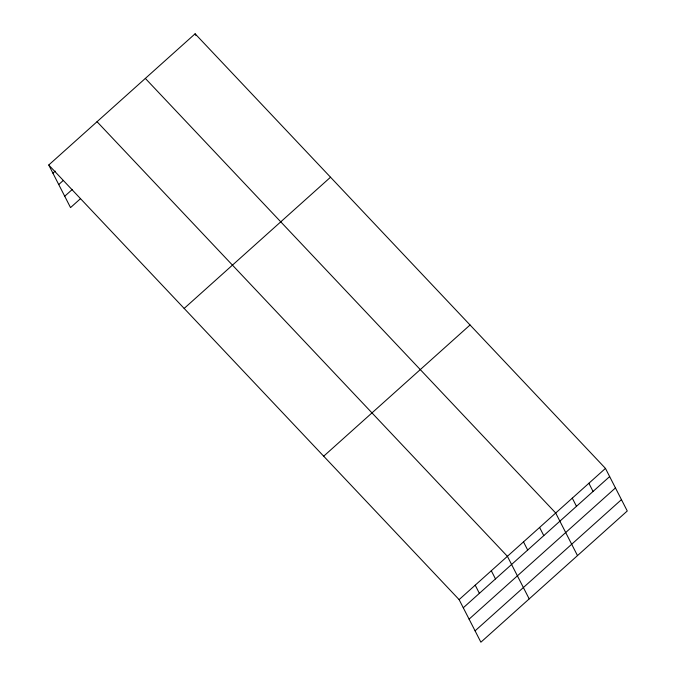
<?xml version="1.0" encoding="UTF-8"?>
<svg xmlns="http://www.w3.org/2000/svg" width="676" height="676" viewBox="0 0 676 676"><rect width="100%" height="100%" fill="white"/><g stroke="black" fill="none" stroke-linecap="round" stroke-linejoin="round"><path stroke-width="1.01" d="M48.74 165.012L195.111 33.8L605.468 468.4L627.26 510.988L480.889 642.2L459.105 599.612L48.74 165.012L70.532 207.6L80.503 198.659M52.922 173.183L55.221 171.121M58.736 184.54L63.333 180.416M64.719 196.243L72.391 189.364M184.159 308.433L330.522 177.222M323.686 456.199L470.048 324.987M459.105 599.612L605.468 468.4M463.28 607.783L609.651 476.572M469.093 619.14L615.456 487.928M475.084 630.843L621.447 499.632M145.34 78.416L555.706 513.016L577.49 555.604M97.04 121.714L507.406 556.314L529.19 598.902M588.88 483.272L593.063 491.444M572.293 498.144L576.476 506.316M539.6 527.449L543.783 535.62M523.503 541.882L527.686 550.053M491.3 570.747L495.483 578.918M195.111 33.8L196.04 35.617M475.203 585.179L479.385 593.351"/></g></svg>
